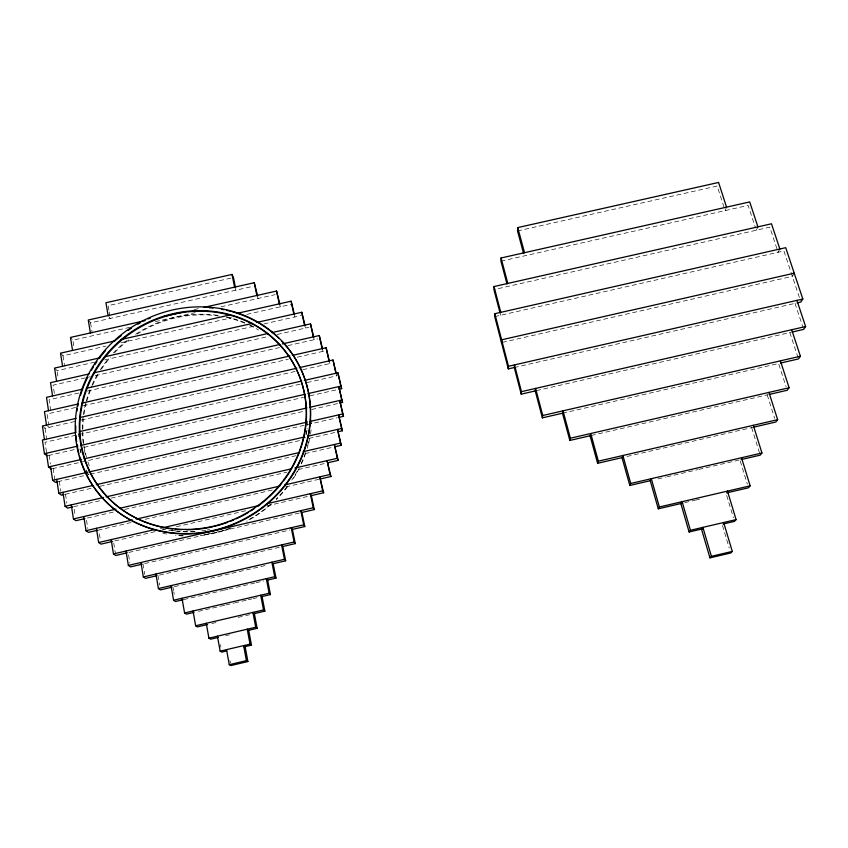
<?xml version="1.0" encoding="UTF-8"?>
<svg xmlns="http://www.w3.org/2000/svg" width="848" height="848" viewBox="0 0 848 848"><rect width="100%" height="100%" fill="white"/><g stroke="black" fill="none" stroke-linecap="round" stroke-linejoin="round"><path stroke-width="0.64" stroke-dasharray="4.24 3.18" d="M500.649 315.255L500.733 313.315M725.104 210.601L726.545 207.135M756.278 230.232L757.911 226.861M779.863 249.005L778.093 252.269L769.783 227.169L493.949 289.592M794.216 273.194L792.361 276.331L501.475 342.581M225.716 635.682L229.479 634.792M159.519 575.092L280.243 547.098M174.465 586.625L230.783 573.545M231.981 573.269L268.032 564.895M657.921 478.919L665.606 477.127M666.878 476.841L697.628 469.686M698.837 469.41L739.753 459.902M183.878 599.547L223.162 590.409M223.819 590.25L227.688 589.349M228.981 589.053L255.375 582.915M256.043 582.756L263.77 580.954M198.644 611.313L202.449 610.422M205.523 609.712L220.204 606.288M220.798 606.15L224.614 605.26M225.886 604.963L234.165 603.034M234.801 602.886L247.531 599.918M248.114 599.78L251.92 598.889M253.181 598.593L256.986 597.713M684.718 502.652L695.021 500.256M695.625 500.108L699.494 499.207M211.852 623.524L217.788 622.135M238.15 617.386L244.51 615.902M245.782 615.606L249.598 614.715M562.5 413.22L778.591 363.516L786.043 386.614M131.027 522.559L98.739 529.989L100.393 540.271M145.188 519.294L272.982 489.868M285.797 486.911L319.442 479.162M155.057 531.654L113.441 541.257L115.307 552.885M162.275 529.989L164.841 529.396M176.405 526.725L247.097 510.422M267.025 505.821L309.499 496.027M591.353 435.48L767.928 394.723M299.333 513.04L128.196 552.589L129.892 562.977M144.732 563.591L289.825 530.011M627.096 456.457L752.748 427.36M52.417 468.7L304.485 411.132M311.629 409.499L338.712 403.319M514.28 367.523L795.753 303.202M57.791 481.685L89.008 474.541M90.301 474.244L337.08 417.788M65.264 494.267L92.527 488.024M100.075 486.296L301.167 440.207M308.905 438.437L335.978 432.236M536.53 390.631L790.749 332.352M73.776 506.701L102.12 500.193M111.13 498.126L296.132 455.662M305.174 453.585L332.67 447.278M113.24 512.097L86.21 518.319L87.832 528.537M124.773 509.447L286.857 472.188M298.337 469.548L325.441 463.315M78.79 393.016L49.089 399.747L50.732 410.644M87.344 391.076L279.48 347.553M287.949 345.634L317.65 338.903M75.589 407.506L47.075 413.972L48.718 424.933M83.199 405.779L288.331 359.234M297.277 357.199L325.738 350.743M494.734 316.59L783.912 250.944L800.501 300.807M42.421 426.025L45.05 428.293L74.698 421.551M81.143 420.089L295.189 371.435M302.842 369.696L331.292 363.23M300.107 384.165L45.029 442.243L46.873 454.57M307.146 382.565L337.462 375.664M48.336 455.514L75.355 449.355M83.952 447.394L303.499 397.33M309.955 395.857L338.373 389.38M88.277 320.014L90.566 322.855L252.99 286.348M517.513 230.942L717.196 186.03L724.319 208.152M194.139 309.594L199.291 308.439M129.871 327.339L72.875 340.175L70.469 337.43M155.343 321.604L195.305 312.615M220.957 306.838L275.187 294.627M60.537 353.16L63.017 355.821L105.958 346.132M120.957 342.751L231.695 317.777M246.832 314.375L290.928 304.421M500.945 261.173L748.137 205.407L755.462 227.741M94.753 362.16L57.07 370.671L54.558 368.085M104.675 359.912L252.64 326.501M263.94 323.947L301.528 315.456M85.394 377.858L53.095 385.162L54.749 395.984M86.199 377.678L90.566 376.682M95.23 375.632L268.148 336.518M277.19 334.472L308.916 327.296M230.889 278.112L108.131 305.662L109 310.771M47.35 425.855L49.089 427.371M108.83 316.516L110.282 318.424M234.567 287.143L235.998 290.164M256.859 295.486L258.163 298.464M279.257 303.86L280.434 306.796M293.843 314.067L294.934 316.951M304.549 325.229L305.577 328.049M313.304 336.9L314.29 339.666M322.123 348.645L323.056 351.348M328.992 360.909L329.883 363.548M335.903 373.258L336.751 375.823M795.021 303.372L803.236 328.155M789.827 332.564L798.063 357.686M767.207 394.882L774.648 418.318M751.625 427.625L759.819 453.892M740.262 461.079L747.342 484.144M726.694 495.508L733.382 517.672M722.496 525.516L729.206 547.999M229.956 660.571L230.412 663.062M220.438 644.66L220.883 647.141M172.971 586.975L173.596 590.611M173.808 591.819L174.222 594.236M157.961 575.453L159.594 585.078M109.212 312.043L109.858 315.869M143.036 563.984L144.775 574.435M90.566 322.855L92.252 333.137M73.087 341.468L73.903 346.652M63.017 355.821L64.639 366.251M57.251 371.859L58.173 377.826M74.168 509.245L75.143 515.595M65.497 494.214L66.844 503.055M59.318 481.335L60.833 491.384M53.159 468.531L55.035 481.017M45.05 428.293L47.064 441.776M49.089 455.344L50.382 464.036M308.683 441.713A118.688 110.537 -29.8 0 1 307.421 446.578M305.524 452.599A118.688 110.537 -29.8 0 1 300.181 465.541M297.235 471.223A118.688 110.537 -29.8 0 1 291.85 480.042M287.313 486.37A118.688 110.537 -29.8 0 1 276.077 499.122M270.3 504.486A118.688 110.537 -29.8 0 1 259.912 512.637M258.831 513.39A118.688 110.537 -29.8 0 1 246.386 520.948M230.677 527.986A118.688 110.537 -29.8 0 1 205.131 534.452M182.967 535.597A118.688 110.537 -29.8 0 1 177.783 535.279M87.492 473.29A118.688 110.537 -29.8 0 1 86.051 469.94M80.645 452.514A118.688 110.537 -29.8 0 1 79.935 448.931M78.461 436.826A118.688 110.537 -29.8 0 1 78.292 433.158M306.552 430.954A114.522 106.647 -29.8 0 1 305.937 434.833M209.774 529.523A114.522 106.647 -29.8 0 1 207.272 529.958M206.011 530.159A114.522 106.647 -29.8 0 1 200.987 530.827M194.701 531.357A114.522 106.647 -29.8 0 1 177.158 531.028M175.907 530.901A114.522 106.647 -29.8 0 1 169.748 530.074M85.372 454.401A114.522 106.647 -29.8 0 1 83.793 446.864M83.221 443.069A114.522 106.647 -29.8 0 1 82.383 432.809M82.341 428.95A114.522 106.647 -29.8 0 1 83.051 417.343M83.38 414.778A114.522 106.647 -29.8 0 1 85.637 403.309M86.305 400.786A114.522 106.647 -29.8 0 1 91.573 386.01M92.103 384.801A114.522 106.647 -29.8 0 1 97.52 374.275M100.287 369.76A114.522 106.647 -29.8 0 1 108.491 358.534M113.303 353.033A114.522 106.647 -29.8 0 1 126.755 340.631M135.669 334.197A114.522 106.647 -29.8 0 1 218.731 315.488M226.342 316.887A114.522 106.647 -29.8 0 1 245.825 323.13M250.446 325.24A114.522 106.647 -29.8 0 1 253.849 326.968M307.707 421.043A114.385 106.541 -29.8 0 1 307.093 428.812M306.934 430.106A114.385 106.541 -29.8 0 1 305.651 437.854M195.051 531.685A114.385 106.541 -29.8 0 1 165.265 529.512M164.046 529.258A114.385 106.541 -29.8 0 1 160.442 528.399M89.273 465.806A114.385 106.541 -29.8 0 1 87.217 459.754M86.507 457.295A114.385 106.541 -29.8 0 1 84.069 446.037M83.698 443.504A114.385 106.541 -29.8 0 1 82.828 431.971M82.818 429.406A114.385 106.541 -29.8 0 1 83.38 419.092M84.037 413.962A114.385 106.541 -29.8 0 1 86.104 403.786M86.772 401.274A114.385 106.541 -29.8 0 1 92.029 386.508M92.559 385.299A114.385 106.541 -29.8 0 1 98.644 373.65M101.453 369.166A114.385 106.541 -29.8 0 1 110.494 357.199M114.565 352.683A114.385 106.541 -29.8 0 1 130.073 338.946M137.1 334.091A114.385 106.541 -29.8 0 1 219.028 316.06M226.639 317.459A114.385 106.541 -29.8 0 1 244.934 323.205M249.577 325.25A114.385 106.541 -29.8 0 1 258.523 330.01M311.841 420.046A118.54 110.41 -29.8 0 1 311.661 423.735M311.089 429.883A118.54 110.41 -29.8 0 1 310.167 436.042M309.7 438.49A118.54 110.41 -29.8 0 1 307.273 448.221M305.736 453.023A118.54 110.41 -29.8 0 1 300.945 464.799M299.259 468.234A118.54 110.41 -29.8 0 1 292.083 480.434M287.546 486.763A118.54 110.41 -29.8 0 1 276.321 499.493M271.54 503.988A118.54 110.41 -29.8 0 1 246.673 521.297M229.744 528.77A118.54 110.41 -29.8 0 1 200.266 535.417M183.338 535.925A118.54 110.41 -29.8 0 1 175.578 535.364M166.664 534.06A118.54 110.41 -29.8 0 1 162.89 533.297M88.478 474.795A118.54 110.41 -29.8 0 1 86.072 469.209M81.132 452.938A118.54 110.41 -29.8 0 1 80.412 449.355"/><path stroke-width="1.27" d="M779.863 249.005L771.489 223.787L494.034 286.55L493.949 289.592L500.002 312.806M797.046 302.906L800.904 302.026L802.833 299.026L785.714 247.68L494.829 313.696L494.734 316.59L508.302 368.891L514.747 367.417M757.911 226.861L749.717 201.919L501.083 257.983L500.945 261.173L506.977 283.963M501.475 342.581L501.613 339.815L794.216 273.194M508.302 368.891L508.482 366.272L494.829 313.696M726.545 207.135L718.585 182.447L517.736 227.593L517.513 230.942L523.587 253.414M521.223 394.15L521.478 391.659L514.492 364.894L514.28 367.523L521.223 394.15L535.417 390.896M542.37 417.852L542.752 415.499L535.586 388.426L535.247 390.928L542.37 417.852L562.955 413.114M569.835 440.441L570.386 438.215L563.008 410.845L562.5 413.22L569.835 440.441L590.409 435.692M597.607 463.294L598.338 461.185L590.749 433.519L590.07 435.766L597.607 463.294L623.259 457.348M629.81 485.448L630.742 483.477L622.898 455.503L622.019 457.634L629.81 485.448L650.257 480.699M659.373 506.987L651.306 478.696L650.236 480.699L658.26 508.821L659.373 506.987L750.141 485.83L741.502 457.74M796.919 300.383L805.6 326.544L803.65 329.395L792.043 332.056M791.693 329.724L800.406 356.245L798.466 358.937L780.457 363.082M780.404 360.845L789.106 387.748L787.22 390.26L769.21 394.426M690.431 530.286L682.11 501.687L680.849 503.553L689.106 531.993L690.431 530.286L736.096 519.601L727.489 491.109M768.956 392.391L777.648 419.675L775.825 422.018L754.031 427.063M753.3 425.314L761.949 452.991L760.211 455.143L741.035 459.605M750.141 485.83L748.466 487.791L726.556 492.9M736.096 519.601L734.495 521.372L723.143 524.032M711.398 556.309L702.897 527.371L701.497 529.088L709.946 557.867L711.398 556.309L732.29 551.412L723.651 522.516M732.29 551.412L730.7 552.991L709.946 557.867M206.265 623.291L208.915 638.162L255.725 627.213L257.135 628.326L248.337 630.382M218.169 637.442L210.633 639.201L208.915 638.162M689.106 531.993L702.981 528.749M217.438 636.17L220.141 651.126L250.022 644.13L251.464 645.137L244.044 646.876M226.723 650.935L221.773 652.091L220.141 651.126M226.543 649.621L229.278 664.673L246.408 660.656L247.892 661.557L245.114 646.621L243.62 645.625L246.408 660.656M247.892 661.557L230.868 665.553L229.278 664.673M140.938 562.489L143.344 576.947L294.108 541.989L295.263 543.61L282.458 546.578M156.954 575.686L145.432 578.357L143.344 576.947M155.947 574.022L158.406 588.554L284.451 559.288L285.659 560.804L272.876 563.772M171.911 587.219L160.41 589.89L158.406 588.554M630.742 483.477L761.949 452.991M171.052 585.618L173.564 600.225L274.72 576.704L275.992 578.113L266.972 580.212M183.21 599.706L175.483 601.497L173.564 600.225M182.013 598.264L184.578 612.966L269.134 593.261L270.448 594.575L261.534 596.653M194.065 612.373L186.422 614.153L184.578 612.966M658.26 508.821L682.746 503.118M193.047 610.984L195.644 625.771L263.516 609.935L264.873 611.143L253.414 613.825M207.612 624.51L197.436 626.895L195.644 625.771M83.814 516.549L86.008 530.689L132.489 519.994M136.358 519.093L279.734 486.084M284.843 484.908L330.031 474.509L330.943 476.512L320.629 478.897M97.456 530.286L88.425 532.364L86.008 530.689M96.407 528.293L98.654 542.519L155.301 529.449M163.028 527.668L259.605 505.397M266.632 503.776L322.696 490.844L323.65 492.762L310.781 495.73M112.583 541.448L100.997 544.13L98.654 542.519M570.386 438.215L789.106 387.748M111.162 539.625L113.462 553.924L313.23 507.772L314.258 509.595L301.369 512.574M127.327 552.79L115.72 555.472L113.462 553.924M126.013 551.03L128.355 565.404L303.711 524.827L304.792 526.544L291.882 529.534M142.146 564.185L130.539 566.877L128.355 565.404M598.338 461.185L777.648 419.675M46.47 453.224L48.516 466.962L81.546 459.415M84.132 458.832L307.029 407.93M309.605 407.347L341.755 400.002L342.581 402.429L340.006 403.023M508.482 366.272L802.833 299.026M50.562 466.495L52.629 480.307L86.348 472.59M88.923 472.007L306.594 422.219M310.315 421.371L342.687 413.972L343.514 416.315L338.363 417.492M57.791 481.685L55.226 482.268L52.629 480.307M56.742 479.364L58.83 493.26L92.612 485.522M96.28 484.685L304.146 437.059M307.877 436.211L341.585 428.484L342.422 430.752L338.553 431.643M63.971 494.564L61.395 495.158L58.83 493.26M521.478 391.659L805.6 326.544M62.964 492.317L65.073 506.298L103.53 497.469M106.106 496.886L299.545 452.493M303.16 451.666L340.483 443.101L341.331 445.285L334.875 446.769M72.769 506.924L67.607 508.111L65.073 506.298M71.285 504.867L73.437 518.934L115.985 509.15M119.78 508.281L291.044 468.912M294.903 468.032L337.324 458.28L338.193 460.379L327.9 462.743M84.927 518.616L75.928 520.683L73.437 518.934M542.752 415.499L800.406 356.245M78.207 403.977L44.467 411.63L46.492 425.102M81.938 403.129L289.942 355.948M292.443 355.376L326.12 347.744L329.363 361.163M76.161 418.361L42.421 426.025L44.435 439.582M79.871 417.513L296.832 368.223M299.323 367.65L332.999 360.008L336.232 373.427M75.949 432.416L42.4 440.048L44.425 453.691L47.053 455.811M79.256 431.664L301.771 381.017M304.358 380.434L337.907 372.802L341.659 388.628L339.094 389.221M44.425 453.691L77.931 446.059M80.507 445.465L305.333 394.225M307.909 393.631L340.832 386.126L341.659 388.628M145.188 320.608L70.469 337.43L72.536 350.447M164.501 316.262L181.249 312.499M203.944 307.389L276.575 291.044L279.893 304.241M115.169 340.843L60.537 353.16L62.582 366.272M121.084 339.507L230.158 314.926M236.624 313.463L291.118 301.188L294.394 314.385M100.043 357.814L54.558 368.085L56.583 381.293M104.77 356.754L252.503 323.395M256.382 322.526L301.771 312.276L305.026 325.473M89.146 373.926L50.541 382.66L52.565 395.952M94.033 372.823L268.032 333.476M271.89 332.607L310.506 323.883L313.781 337.313M82.532 389.168L46.502 397.33L48.527 410.708M86.39 388.289L279.745 344.5M282.331 343.917L319.283 335.543L322.547 348.984M235.49 287.642L233.476 277.529L232.034 274.445L105.947 302.736L108.109 315.562M257.644 295.92L254.252 282.723L88.277 320.014L90.386 332.946M48.516 466.962L51.124 468.997M517.736 227.593L524.53 252.693M501.083 257.983L507.814 283.433M494.034 286.55L500.776 312.35M337.907 372.802L340.832 386.126M342.581 402.429L338.818 386.593L341.755 400.002M332.999 360.008L335.903 373.258M343.514 416.315L339.741 400.468L342.687 413.972M326.12 347.744L328.992 360.909M342.422 430.752L338.628 414.895L341.585 428.484M319.283 335.543L322.123 348.645M341.331 445.285L337.525 429.417L340.483 443.101M310.506 323.883L313.304 336.9M338.193 460.379L334.366 444.5L337.324 458.28M301.771 312.276L304.549 325.229M330.943 476.512L327.084 460.634L330.031 474.509M291.118 301.188L293.843 314.067M323.65 492.762L319.76 476.873L322.696 490.844M276.575 291.044L279.257 303.86M314.258 509.595L311.354 495.603L310.315 493.695L313.23 507.772M304.792 526.544L301.909 512.446L300.807 510.644L303.711 524.827M254.252 282.723L256.859 295.486M295.263 543.61L292.401 529.417L291.235 527.71L294.108 541.989M232.034 274.445L234.567 287.143M285.659 560.804L282.819 546.494L281.589 544.893L284.451 559.288M275.992 578.113L273.173 563.708L271.879 562.203L274.72 576.704M270.448 594.575L267.639 580.064L266.304 578.654L269.134 593.261M264.873 611.143L262.064 596.526L260.696 595.222L263.516 609.935M257.135 628.326L254.347 613.602L252.927 612.404L255.725 627.213M251.464 645.137L248.687 630.308L247.224 629.205L250.022 644.13M281.706 341.119A119.441 111.173 -29.7 0 1 255.969 512.478A119.441 111.173 -29.7 0 1 85.489 472.283M84.98 471.17A119.441 111.173 -29.7 0 1 79.574 456.224M78.938 453.86A119.441 111.173 -29.7 0 1 76.977 444.257M76.627 441.829A119.441 111.173 -29.7 0 1 76.002 435.713M75.79 432.035A119.441 111.173 -29.7 0 1 75.716 425.887M76.956 411.121A119.441 111.173 -29.7 0 1 77.359 408.672M77.815 406.224A119.441 111.173 -29.7 0 1 78.323 403.796M80.518 395.369A119.441 111.173 -29.7 0 1 83.358 387.091M83.814 385.925A119.441 111.173 -29.7 0 1 87.365 377.89M91.499 370.12A119.441 111.173 -29.7 0 1 93.45 366.877M94.817 364.746A119.441 111.173 -29.7 0 1 96.937 361.598M99.152 358.524A119.441 111.173 -29.7 0 1 105.534 350.627M116.282 339.804A119.441 111.173 -29.7 0 1 121.126 335.691M128.26 330.338A119.441 111.173 -29.7 0 1 131.419 328.197M137.938 324.212A119.441 111.173 -29.7 0 1 140.164 322.961M148.114 318.975A119.441 111.173 -29.7 0 1 150.435 317.936M209.35 307.76A119.441 111.173 -29.7 0 1 213.06 308.089M221.614 309.319A119.441 111.173 -29.7 0 1 224.031 309.774M226.448 310.294A119.441 111.173 -29.7 0 1 231.218 311.47M232.394 311.799A119.441 111.173 -29.7 0 1 259.159 323.236M260.283 323.915A119.441 111.173 -29.7 0 1 278.939 338.341M172.685 528.993A115.254 107.261 -29.7 0 1 81.779 406.923A115.254 107.261 -29.7 0 1 214.671 312.117A115.254 107.261 -29.7 0 1 304.326 435.077M304.082 436.254A115.254 107.261 -29.7 0 1 300.86 448.03M300.468 449.196A115.254 107.261 -29.7 0 1 283.518 480.943M281.971 482.947A115.254 107.261 -29.7 0 1 268.127 497.818M267.184 498.666A115.254 107.261 -29.7 0 1 258.227 505.917M254.029 508.864A115.254 107.261 -29.7 0 1 250.796 510.962M248.602 512.309A115.254 107.261 -29.7 0 1 241.871 516.072M240.726 516.655A115.254 107.261 -29.7 0 1 236.083 518.881M233.73 519.919A115.254 107.261 -29.7 0 1 230.158 521.382M227.762 522.294A115.254 107.261 -29.7 0 1 214.258 526.396M213.018 526.693A115.254 107.261 -29.7 0 1 186.507 529.767M181.472 529.682A115.254 107.261 -29.7 0 1 175.186 529.258M185.341 529.428A115.392 107.378 -29.7 0 0 294.606 365.7A115.392 107.378 -29.7 0 0 98.485 364.947A115.392 107.378 -29.7 0 0 185.341 529.428M185.171 533.615A119.589 111.289 -29.7 0 0 298.273 363.845A119.589 111.289 -29.7 0 0 95.008 363.23A119.589 111.289 -29.7 0 0 185.171 533.615"/></g></svg>
